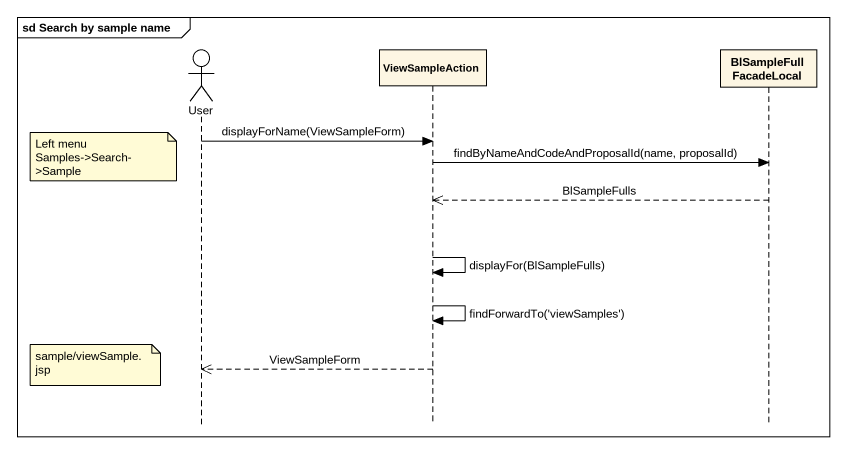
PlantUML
@startuml
mainframe sd Search by sample name
hide footbox
actor User
participant ViewSampleAction
participant BlSampleFullFacadeLocal

User -> ViewSampleAction : displayForName(ViewSampleForm)
note left of User : Left menu Samples->Search->Sample
ViewSampleAction -> BlSampleFullFacadeLocal : findByNameAndCodeAndProposalId(name, proposalId)
BlSampleFullFacadeLocal -->> ViewSampleAction : BlSampleFulls
ViewSampleAction -> ViewSampleAction : displayFor(BlSampleFulls)
ViewSampleAction -> ViewSampleAction : findForwardTo('viewSamples')
note left of User : sample/viewSample.jsp
ViewSampleAction -->> User : ViewSampleForm
@enduml
